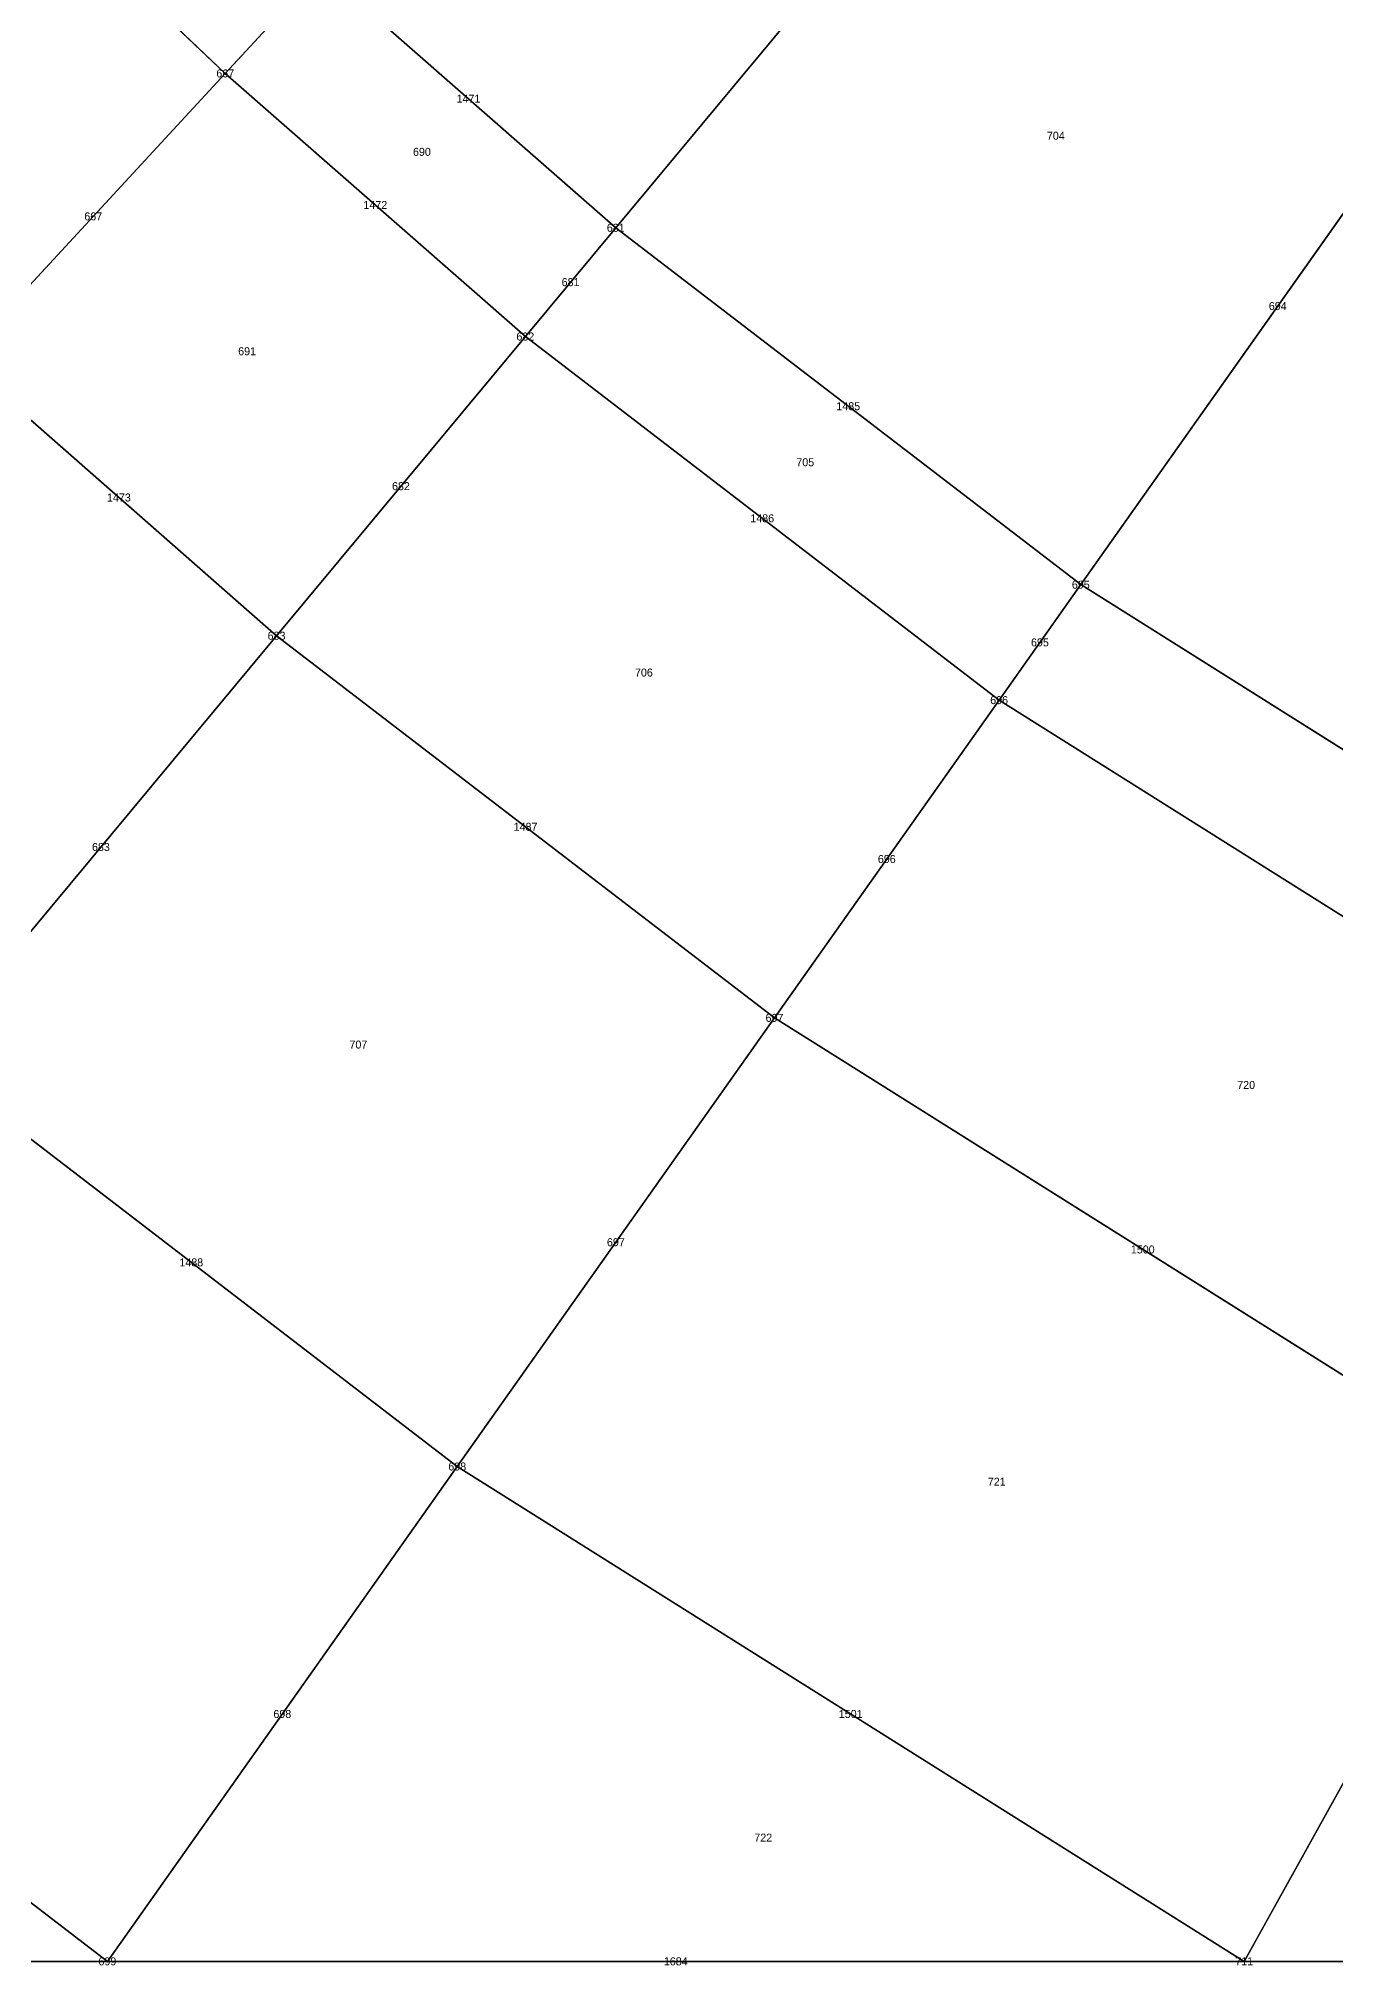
# Model space of a CAD drawing. Header units: metres. Extents: x -1.88 to 1.88, y -1.88 to 1.88.
# Drawn here: x -1.343 to -1.0189, y -1.876 to -1.3944 of the extents above; entities that cross this region are included whole.
import ezdxf
from ezdxf.enums import TextEntityAlignment as Align

# ---------------------------------------------------------------- set-up
doc = ezdxf.new("R2010")
doc.units = ezdxf.units.M

msp = doc.modelspace()

# ---------------------------------------------------------------- linework, layer by layer
at = {"layer": 'BRANCHES'}
for p, q in [((-1.08972, -1.31059, 2.03128), (-1.19876, -1.44174, 1.875)), ((-1.33765, -1.36386, 1.83897), (-1.29636, -1.40317, 1.83897)), ((-1.27237, -1.37721, 1.875), (-1.29636, -1.40317, 1.83897)), ((-1.27237, -1.37721, 1.875), (-1.19876, -1.44174, 1.875)), ((-0.98406, -1.39168, 2.03128), (-1.08253, -1.53093, 1.875)), ((-1.29636, -1.40317, 1.83897), (-1.36236, -1.4746, 1.73227)), ((-1.29636, -1.40317, 1.83897), (-1.22136, -1.46892, 1.83897)), ((-1.19876, -1.44174, 1.875), (-1.22136, -1.46892, 1.83897)), ((-1.19876, -1.44174, 1.875), (-1.08253, -1.53093, 1.875)), ((-1.22136, -1.46892, 1.83897), (-1.28354, -1.5437, 1.73227)), ((-1.22136, -1.46892, 1.83897), (-1.10294, -1.55979, 1.83897)), ((-1.36236, -1.4746, 1.73227), (-1.28354, -1.5437, 1.73227)), ((-1.08253, -1.53093, 1.875), (-1.10294, -1.55979, 1.83897)), ((-1.08253, -1.53093, 1.875), (-0.9106, -1.63903, 1.875)), ((-1.28354, -1.5437, 1.73227), (-1.37134, -1.6493, 1.55901)), ((-1.28354, -1.5437, 1.73227), (-1.15909, -1.6392, 1.73227)), ((-1.10294, -1.55979, 1.83897), (-1.15909, -1.6392, 1.73227)), ((-1.10294, -1.55979, 1.83897), (-0.92777, -1.66993, 1.83897)), ((-1.15909, -1.6392, 1.73227), (-1.23838, -1.75133, 1.55901)), ((-1.15909, -1.6392, 1.73227), (-0.975, -1.75495, 1.73227)), ((-1.37134, -1.6493, 1.55901), (-1.23838, -1.75133, 1.55901)), ((-1.23838, -1.75133, 1.55901), (-1.32583, -1.875, 1.32583)), ((-1.23838, -1.75133, 1.55901), (-1.04169, -1.875, 1.55901)), ((-0.975, -1.75495, 1.73227), (-1.04169, -1.875, 1.55901)), ((-1.46817, -1.76576, 1.32583), (-1.32583, -1.875, 1.32583)), ((-1.55901, -1.875, 1.04169), (-1.32583, -1.875, 1.32583)), ((-1.32583, -1.875, 1.32583), (-1.04169, -1.875, 1.55901)), ((-1.04169, -1.875, 1.55901), (-0.71753, -1.875, 1.73227))]:
    msp.add_line(p, q, dxfattribs=at)
at = {"layer": 'Faces'}
for points in [[(-1.15664, -1.25193, 2.03128), (-1.08972, -1.31059, 2.03128), (-1.19876, -1.44174, 1.875), (-1.27237, -1.37721, 1.875)], [(-1.08972, -1.31059, 2.03128), (-0.98406, -1.39168, 2.03128), (-1.08253, -1.53093, 1.875), (-1.19876, -1.44174, 1.875)], [(-1.3129, -1.33862, 1.875), (-1.27237, -1.37721, 1.875), (-1.29636, -1.40317, 1.83897), (-1.33765, -1.36386, 1.83897)], [(-1.35082, -1.35082, 1.83897), (-1.33765, -1.36386, 1.83897), (-1.40575, -1.43329, 1.73227), (-1.41959, -1.41959, 1.73227)], [(-1.33765, -1.36386, 1.83897), (-1.29636, -1.40317, 1.83897), (-1.36236, -1.4746, 1.73227), (-1.40575, -1.43329, 1.73227)], [(-1.27237, -1.37721, 1.875), (-1.19876, -1.44174, 1.875), (-1.22136, -1.46892, 1.83897), (-1.29636, -1.40317, 1.83897)], [(-0.98406, -1.39168, 2.03128), (-0.82777, -1.48995, 2.03128), (-0.9106, -1.63903, 1.875), (-1.08253, -1.53093, 1.875)], [(-1.29636, -1.40317, 1.83897), (-1.22136, -1.46892, 1.83897), (-1.28354, -1.5437, 1.73227), (-1.36236, -1.4746, 1.73227)], [(-1.19876, -1.44174, 1.875), (-1.08253, -1.53093, 1.875), (-1.10294, -1.55979, 1.83897), (-1.22136, -1.46892, 1.83897)], [(-1.22136, -1.46892, 1.83897), (-1.10294, -1.55979, 1.83897), (-1.15909, -1.6392, 1.73227), (-1.28354, -1.5437, 1.73227)], [(-1.36236, -1.4746, 1.73227), (-1.28354, -1.5437, 1.73227), (-1.37134, -1.6493, 1.55901), (-1.45555, -1.57548, 1.55901)], [(-1.08253, -1.53093, 1.875), (-0.9106, -1.63903, 1.875), (-0.92777, -1.66993, 1.83897), (-1.10294, -1.55979, 1.83897)], [(-1.28354, -1.5437, 1.73227), (-1.15909, -1.6392, 1.73227), (-1.23838, -1.75133, 1.55901), (-1.37134, -1.6493, 1.55901)], [(-1.10294, -1.55979, 1.83897), (-0.92777, -1.66993, 1.83897), (-0.975, -1.75495, 1.73227), (-1.15909, -1.6392, 1.73227)], [(-1.15909, -1.6392, 1.73227), (-0.975, -1.75495, 1.73227), (-1.04169, -1.875, 1.55901), (-1.23838, -1.75133, 1.55901)], [(-1.37134, -1.6493, 1.55901), (-1.23838, -1.75133, 1.55901), (-1.32583, -1.875, 1.32583), (-1.46817, -1.76576, 1.32583)], [(-1.23838, -1.75133, 1.55901), (-1.04169, -1.875, 1.55901), (-1.04169, -1.875, 1.55901), (-1.32583, -1.875, 1.32583)], [(-0.975, -1.75495, 1.73227), (-0.71753, -1.875, 1.73227), (-0.71753, -1.875, 1.73227), (-1.04169, -1.875, 1.55901)], [(-1.46817, -1.76576, 1.32583), (-1.32583, -1.875, 1.32583), (-1.32583, -1.875, 1.32583), (-1.55901, -1.875, 1.04169)]]:
    msp.add_3dface(points, dxfattribs=at)
at = {"layer": 'NODI-Estradosso'}
for p in [(-1.29636, -1.40317, 2.25007), (-1.19876, -1.44174, 2.27961), (-1.22136, -1.46892, 2.25007), (-1.08253, -1.53093, 2.27961), (-1.28354, -1.5437, 2.16374), (-1.10294, -1.55979, 2.25007), (-1.15909, -1.6392, 2.16374), (-1.23838, -1.75133, 2.02768), (-1.32583, -1.875, 1.8544), (-1.04169, -1.875, 2.02768)]:
    msp.add_point(p, dxfattribs=at)
at = {"layer": 'NODI-Intradosso'}
for p in [(-1.29636, -1.40317, 1.83897), (-1.19876, -1.44174, 1.875), (-1.22136, -1.46892, 1.83897), (-1.08253, -1.53093, 1.875), (-1.28354, -1.5437, 1.73227), (-1.10294, -1.55979, 1.83897), (-1.15909, -1.6392, 1.73227), (-1.23838, -1.75133, 1.55901), (-1.32583, -1.875, 1.32583), (-1.04169, -1.875, 1.55901)]:
    msp.add_point(p, dxfattribs=at)

# ---------------------------------------------------------------- texts
at = {"layer": 'BRANCHES-Index'}
for s, p in [('1471', (-1.23557, -1.40947, 1.875)), ('1472', (-1.25886, -1.43604, 1.83897)), ('667', (-1.32936, -1.43889, 1.78562)), ('681', (-1.21006, -1.45533, 1.85699)), ('694', (-1.0333, -1.4613, 1.95314)), ('1485', (-1.14065, -1.48633, 1.875)), ('682', (-1.25245, -1.50631, 1.78562)), ('1473', (-1.32295, -1.50915, 1.73227)), ('1486', (-1.16215, -1.51435, 1.83897)), ('695', (-1.09274, -1.54536, 1.85699)), ('1487', (-1.22131, -1.59145, 1.73227)), ('683', (-1.32744, -1.5965, 1.64564)), ('696', (-1.13102, -1.5995, 1.78562)), ('697', (-1.19874, -1.69527, 1.64564)), ('1488', (-1.30486, -1.70031, 1.55901)), ('1500', (-1.06704, -1.69708, 1.73227)), ('698', (-1.2821, -1.81317, 1.44242)), ('1501', (-1.14004, -1.81317, 1.55901)), ('1684', (-1.18376, -1.875, 1.44242))]:
    msp.add_text(s, height=0.002, dxfattribs=at).set_placement(p, align=Align.MIDDLE_CENTER)
at = {"layer": 'Faces-Index'}
for s, p in [('704', (-1.08877, -1.41873, 1.95314)), ('690', (-1.24721, -1.42276, 1.85699)), ('691', (-1.2909, -1.4726, 1.78562)), ('705', (-1.1514, -1.50034, 1.85699)), ('706', (-1.19173, -1.5529, 1.78562)), ('707', (-1.26309, -1.64588, 1.64564)), ('720', (-1.0412, -1.65597, 1.78562)), ('721', (-1.10354, -1.75512, 1.64564)), ('722', (-1.1619, -1.84408, 1.50071))]:
    msp.add_text(s, height=0.002, dxfattribs=at).set_placement(p, align=Align.MIDDLE_CENTER)
at = {"layer": 'NODI-Index'}
for s, p in [('667', (-1.29636, -1.40317, 1.83897)), ('681', (-1.19876, -1.44174, 1.875)), ('682', (-1.22136, -1.46892, 1.83897)), ('695', (-1.08253, -1.53093, 1.875)), ('683', (-1.28354, -1.5437, 1.73227)), ('696', (-1.10294, -1.55979, 1.83897)), ('697', (-1.15909, -1.6392, 1.73227)), ('698', (-1.23838, -1.75133, 1.55901)), ('699', (-1.32583, -1.875, 1.32583)), ('711', (-1.04169, -1.875, 1.55901))]:
    msp.add_text(s, height=0.002, dxfattribs=at).set_placement(p, align=Align.MIDDLE_CENTER)

doc.saveas('drawing.dxf')
